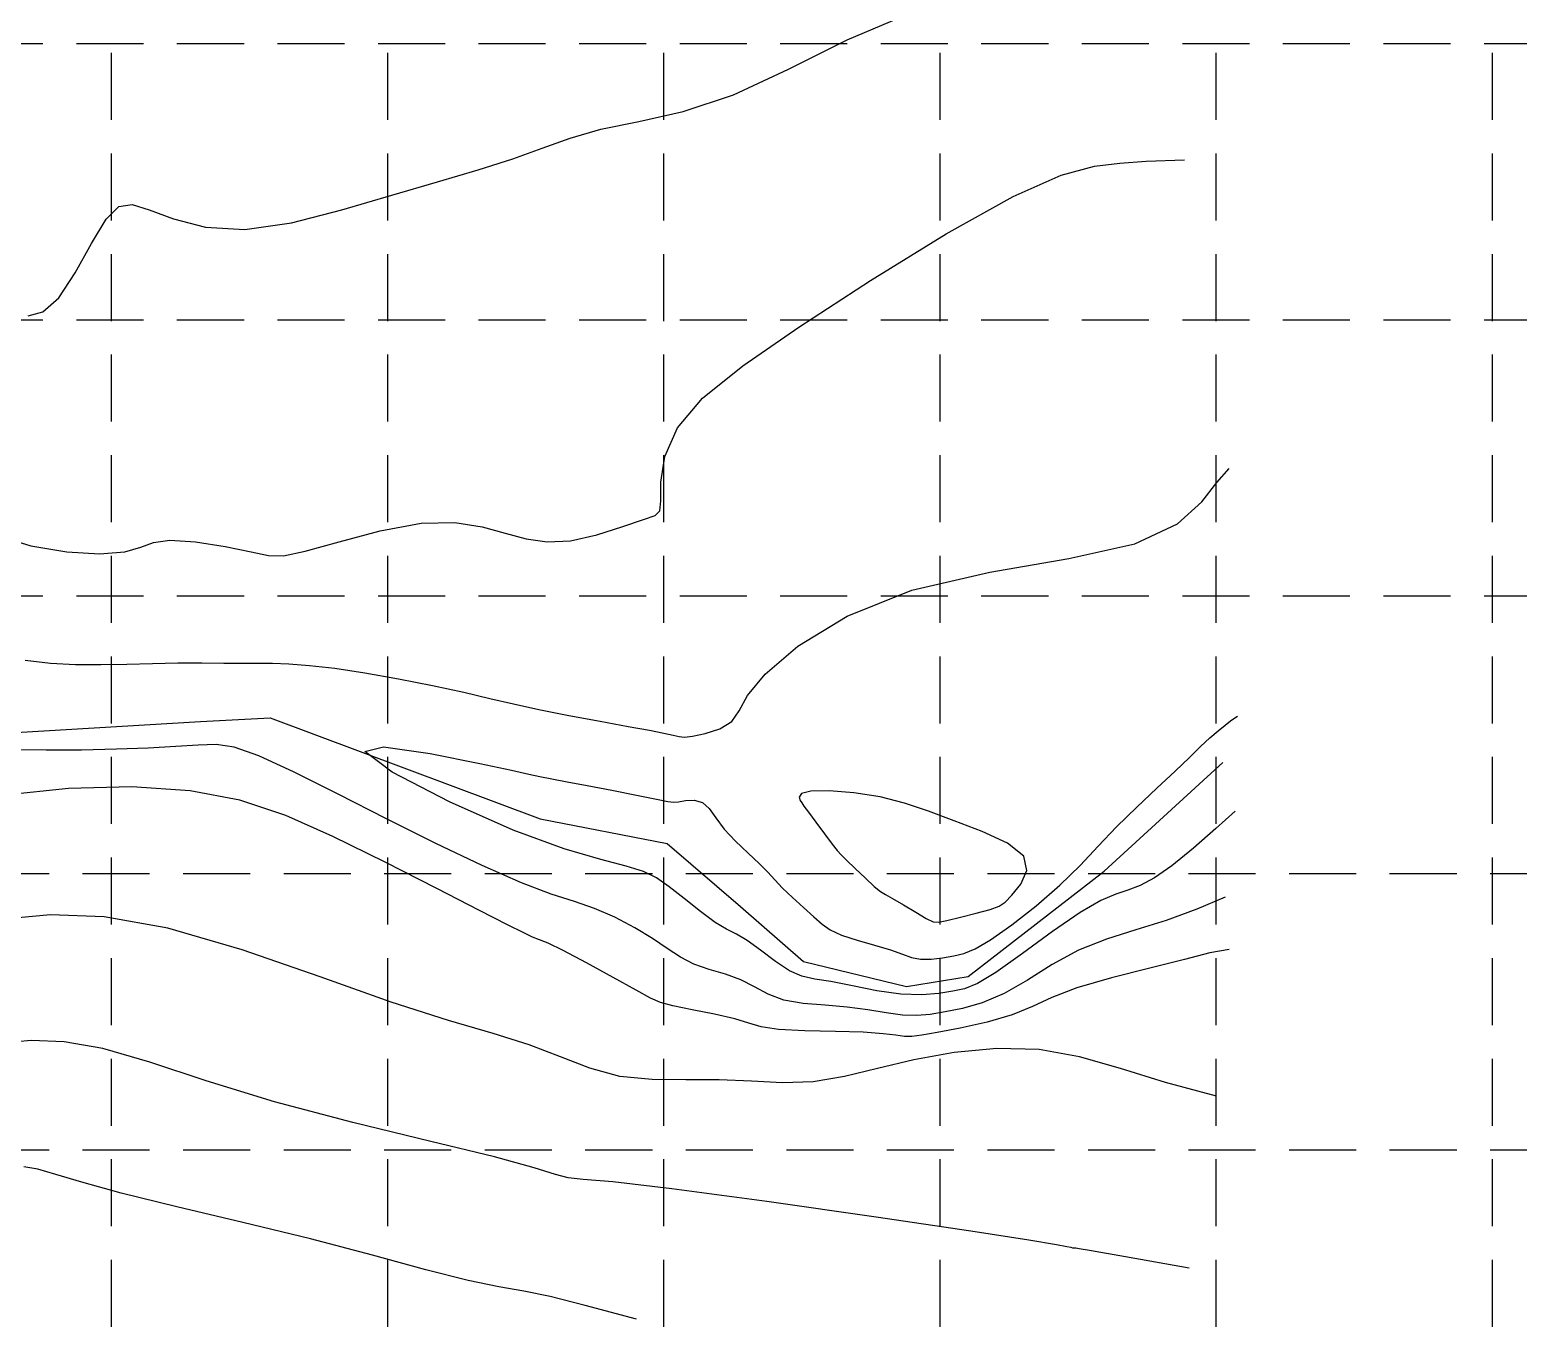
# Model space of a CAD drawing. Extents: x 3769 to 7071, y 3587 to 5652.
# Drawn here: x 6177.2 to 6454.8, y 3914.5 to 4158.8 of the extents above; entities that cross this region are included whole.
import ezdxf

# ---------------------------------------------------------------- set-up
doc = ezdxf.new("R2010")
doc.units = 0
doc.header["$LTSCALE"] = 100
doc.header["$MEASUREMENT"] = 0
doc.linetypes.add('HIDDEN', pattern=[0.375, 0.25, -0.125])
for name, color, linetype in [('EC', 43, 'CONTINUOUS'), ('GRID', 254, 'HIDDEN'), ('PC', 43, 'CONTINUOUS')]:
    doc.layers.add(name, color=color, linetype=linetype)

msp = doc.modelspace()

# ---------------------------------------------------------------- linework, layer by layer
at = {"layer": 'EC', "color": 44}
for p, q in [((6329.67, 4156.91, 698), (6340.99, 4161.68, 698)), ((6318.75, 4151.44, 698), (6329.67, 4156.91, 698)), ((6308.47, 4146.64, 698), (6318.75, 4151.44, 698)), ((6299.08, 4143.53, 698), (6308.47, 4146.64, 698)), ((6283.74, 4140.24, 698), (6290.78, 4141.67, 698)), ((6290.78, 4141.67, 698), (6299.08, 4143.53, 698)), ((6277.99, 4138.59, 698), (6283.74, 4140.24, 698)), ((6267.34, 4134.68, 698), (6272.81, 4136.69, 698)), ((6272.81, 4136.69, 698), (6277.99, 4138.59, 698)), ((6260.85, 4132.63, 698), (6267.34, 4134.68, 698)), ((6369.57, 4131.69, 696), (6375.76, 4133.37, 696)), ((6375.76, 4133.37, 696), (6380.54, 4133.92, 696)), ((6380.54, 4133.92, 696), (6385.42, 4134.28, 696)), ((6385.42, 4134.28, 696), (6392.57, 4134.51, 696)), ((6244.75, 4127.96, 698), (6253.29, 4130.44, 698)), ((6253.29, 4130.44, 698), (6260.85, 4132.63, 698)), ((6360.59, 4127.69, 696), (6369.57, 4131.69, 696)), ((6235.45, 4125.18, 698), (6244.75, 4127.96, 698)), ((6348.12, 4120.7, 696), (6360.59, 4127.69, 696)), ((6191.48, 4123.47, 698), (6193.84, 4125.83, 698)), ((6193.84, 4125.83, 698), (6196.3, 4126.22, 698)), ((6196.3, 4126.22, 698), (6199.52, 4125.23, 698)), ((6199.52, 4125.23, 698), (6204.03, 4123.54, 698)), ((6226.06, 4122.77, 698), (6235.45, 4125.18, 698)), ((6188.74, 4118.9, 698), (6191.48, 4123.47, 698)), ((6204.03, 4123.54, 698), (6209.97, 4122, 698)), ((6217.34, 4121.53, 698), (6226.06, 4122.77, 698)), ((6209.97, 4122, 698), (6217.34, 4121.53, 698)), ((6333.99, 4112, 696), (6348.12, 4120.7, 696)), ((6178.76, 3946.36, 702), (6176.12, 3946.83, 702)), ((6182.1, 3945.4, 702), (6178.76, 3946.36, 702)), ((6186.95, 3943.92, 702), (6182.1, 3945.4, 702)), ((6194.29, 3941.89, 702), (6186.95, 3943.92, 702)), ((6204.67, 3939.35, 702), (6194.29, 3941.89, 702)), ((6216.95, 3936.44, 702), (6204.67, 3939.35, 702)), ((6229.56, 3933.36, 702), (6216.95, 3936.44, 702)), ((6241.14, 3930.32, 702), (6229.56, 3933.36, 702)), ((6251.08, 3927.63, 702), (6241.14, 3930.32, 702)), ((6258.98, 3925.6, 702), (6251.08, 3927.63, 702)), ((6264.71, 3924.42, 702), (6258.98, 3925.6, 702)), ((6269.35, 3923.62, 702), (6264.71, 3924.42, 702)), ((6274.27, 3922.63, 702), (6269.35, 3923.62, 702)), ((6280.83, 3920.93, 702), (6274.27, 3922.63, 702)), ((6290.38, 3918.42, 702), (6280.83, 3920.93, 702))]:
    msp.add_line(p, q, dxfattribs=at)
at = {"layer": 'EC'}
for p, q in [((6185.7, 4113.44, 698), (6188.74, 4118.9, 698)), ((6182.62, 4108.78, 698), (6185.7, 4113.44, 698))]:
    msp.add_line(p, q, dxfattribs=at)
at = {"layer": 'EC', "color": 5}
for p, q in [((6320.67, 4103.35, 696), (6333.99, 4112, 696)), ((6179.69, 4106.22, 698), (6182.62, 4108.78, 698)), ((6176.91, 4105.46, 698), (6179.69, 4106.22, 698)), ((6310.18, 4096.11, 696), (6320.67, 4103.35, 696)), ((6302.71, 4090.07, 696), (6310.18, 4096.11, 696)), ((6297.99, 4084.57, 696), (6302.71, 4090.07, 696)), ((6295.65, 4079.22, 696), (6297.99, 4084.57, 696)), ((6294.91, 4074.45, 696), (6295.65, 4079.22, 696)), ((6398.58, 4074.4, 694), (6400.91, 4076.96, 694)), ((6294.89, 4070.95, 696), (6294.91, 4074.45, 696)), ((6395.82, 4070.75, 694), (6398.58, 4074.4, 694)), ((6294.75, 4069.1, 696), (6294.89, 4070.95, 696)), ((6391.28, 4066.65, 694), (6395.82, 4070.75, 694)), ((6242.6, 4065.37, 696), (6250.19, 4066.79, 696)), ((6250.19, 4066.79, 696), (6256.48, 4066.93, 696)), ((6256.48, 4066.93, 696), (6261.59, 4066.12, 696)), ((6287.83, 4066.16, 696), (6291.67, 4067.5, 696)), ((6291.67, 4067.5, 696), (6293.87, 4068.25, 696)), ((6293.87, 4068.25, 696), (6294.75, 4069.1, 696)), ((6383.31, 4062.95, 694), (6391.28, 4066.65, 694)), ((6170.84, 4064.63, 696), (6177.42, 4062.58, 696)), ((6234.9, 4063.33, 696), (6242.6, 4065.37, 696)), ((6261.59, 4066.12, 696), (6265.89, 4064.94, 696)), ((6265.89, 4064.94, 696), (6269.81, 4063.89, 696)), ((6269.81, 4063.89, 696), (6273.74, 4063.32, 696)), ((6278.07, 4063.52, 696), (6283, 4064.63, 696)), ((6283, 4064.63, 696), (6287.83, 4066.16, 696)), ((6177.42, 4062.58, 696), (6184.11, 4061.42, 696)), ((6184.11, 4061.42, 696), (6190.21, 4061.09, 696)), ((6190.21, 4061.09, 696), (6194.96, 4061.45, 696)), ((6194.96, 4061.45, 696), (6197.96, 4062.3, 696)), ((6197.96, 4062.3, 696), (6200.29, 4063.21, 696)), ((6200.29, 4063.21, 696), (6203.37, 4063.65, 696)), ((6203.37, 4063.65, 696), (6208.15, 4063.3, 696)), ((6208.15, 4063.3, 696), (6213.67, 4062.43, 696)), ((6213.67, 4062.43, 696), (6218.52, 4061.46, 696)), ((6218.52, 4061.46, 696), (6221.77, 4060.79, 696)), ((6224.57, 4060.73, 696), (6228.56, 4061.55, 696)), ((6228.56, 4061.55, 696), (6234.9, 4063.33, 696)), ((6273.74, 4063.32, 696), (6278.07, 4063.52, 696)), ((6371, 4060.19, 694), (6383.31, 4062.95, 694)), ((6221.77, 4060.79, 696), (6224.57, 4060.73, 696)), ((6356.27, 4057.65, 694), (6371, 4060.19, 694)), ((6341.75, 4054.29, 694), (6356.27, 4057.65, 694)), ((6329.64, 4049.44, 694), (6341.75, 4054.29, 694)), ((6320.48, 4043.85, 694), (6329.64, 4049.44, 694)), ((6314.35, 4038.63, 694), (6320.48, 4043.85, 694)), ((6176.35, 4041.23, 694), (6181.08, 4040.67, 694)), ((6181.08, 4040.67, 694), (6185.77, 4040.44, 694)), ((6185.77, 4040.44, 694), (6190.49, 4040.43, 694)), ((6190.49, 4040.43, 694), (6195.3, 4040.53, 694)), ((6195.3, 4040.53, 694), (6200.11, 4040.66, 694)), ((6200.11, 4040.66, 694), (6204.82, 4040.76, 694)), ((6204.82, 4040.76, 694), (6209.32, 4040.76, 694)), ((6209.32, 4040.76, 694), (6213.42, 4040.71, 694)), ((6213.42, 4040.71, 694), (6216.94, 4040.68, 694)), ((6216.94, 4040.68, 694), (6219.81, 4040.69, 694)), ((6219.81, 4040.69, 694), (6222.48, 4040.7, 694)), ((6222.48, 4040.7, 694), (6225.51, 4040.59, 694)), ((6225.51, 4040.59, 694), (6229.39, 4040.29, 694)), ((6229.39, 4040.29, 694), (6234.14, 4039.75, 694)), ((6234.14, 4039.75, 694), (6239.73, 4038.92, 694)), ((6239.73, 4038.92, 694), (6245.99, 4037.8, 694)), ((6245.99, 4037.8, 694), (6252.36, 4036.52, 694)), ((6252.36, 4036.52, 694), (6258.17, 4035.26, 694)), ((6311.1, 4034.64, 694), (6314.35, 4038.63, 694)), ((6258.17, 4035.26, 694), (6263.01, 4034.14, 694)), ((6263.01, 4034.14, 694), (6267.41, 4033.11, 694)), ((6309.52, 4031.82, 694), (6311.1, 4034.64, 694)), ((6209.09, 4029.81, 683.52), (6222.08, 4030.53, 683.52)), ((6209.09, 4029.81, 683.52), (6222.08, 4030.53, 683.52)), ((6222.08, 4030.53, 683.52), (6272.42, 4011.7, 683.52)), ((6222.08, 4030.53, 683.52), (6272.42, 4011.7, 683.52)), ((6267.41, 4033.11, 694), (6272.16, 4032.07, 694)), ((6272.16, 4032.07, 694), (6277.75, 4030.97, 694)), ((6277.75, 4030.97, 694), (6283.61, 4029.88, 694)), ((6308.15, 4029.85, 694), (6309.52, 4031.82, 694)), ((6401.79, 4030.4, 692), (6402.47, 4030.81, 692)), ((6174.63, 4027.79, 683.52), (6209.09, 4029.81, 683.52)), ((6174.63, 4027.79, 683.52), (6209.09, 4029.81, 683.52)), ((6283.61, 4029.88, 694), (6288.84, 4028.92, 694)), ((6288.84, 4028.92, 694), (6292.77, 4028.19, 694)), ((6292.77, 4028.19, 694), (6295.47, 4027.66, 694)), ((6303.19, 4027.56, 694), (6305.9, 4028.47, 694)), ((6305.9, 4028.47, 694), (6308.15, 4029.85, 694)), ((6397.31, 4026.78, 692), (6398.85, 4028.11, 692)), ((6398.85, 4028.11, 692), (6400.15, 4029.16, 692)), ((6400.15, 4029.16, 692), (6401.13, 4029.92, 692)), ((6401.13, 4029.92, 692), (6401.79, 4030.4, 692)), ((6204.44, 4025.15, 694), (6199.3, 4024.88, 694)), ((6208.64, 4025.41, 694), (6204.44, 4025.15, 694)), ((6211.97, 4025.51, 694), (6208.64, 4025.41, 694)), ((6215.35, 4025.02, 694), (6211.97, 4025.51, 694)), ((6219.92, 4023.43, 694), (6215.35, 4025.02, 694)), ((6239.72, 4024.22, 692), (6243.19, 4025.08, 692)), ((6243.19, 4025.08, 692), (6251.92, 4023.85, 692)), ((6295.47, 4027.66, 694), (6297.21, 4027.27, 694)), ((6297.21, 4027.27, 694), (6298.31, 4027, 694)), ((6298.31, 4027, 694), (6299.3, 4026.91, 694)), ((6299.3, 4026.91, 694), (6300.81, 4027.07, 694)), ((6300.81, 4027.07, 694), (6303.19, 4027.56, 694)), ((6393.48, 4023.13, 692), (6395.58, 4025.16, 692)), ((6395.58, 4025.16, 692), (6397.31, 4026.78, 692)), ((6180.26, 4024.45, 694), (6173.96, 4024.54, 694)), ((6186.9, 4024.49, 694), (6180.26, 4024.45, 694)), ((6193.39, 4024.64, 694), (6186.9, 4024.49, 694)), ((6199.3, 4024.88, 694), (6193.39, 4024.64, 694)), ((6226.52, 4020.4, 694), (6219.92, 4023.43, 694)), ((6244.79, 4020.36, 692), (6239.72, 4024.22, 692)), ((6251.92, 4023.85, 692), (6261.13, 4022, 692)), ((6377.56, 4001.92, 683.52), (6399.73, 4022.2, 683.52)), ((6377.56, 4001.92, 683.52), (6399.73, 4022.2, 683.52)), ((6390.8, 4020.57, 692), (6393.48, 4023.13, 692)), ((6234.71, 4016.3, 694), (6226.52, 4020.4, 694)), ((6255.49, 4014.84, 692), (6244.79, 4020.36, 692)), ((6261.13, 4022, 692), (6267.07, 4020.73, 692)), ((6267.07, 4020.73, 692), (6270.27, 4020.02, 692)), ((6270.27, 4020.02, 692), (6272.32, 4019.57, 692)), ((6272.32, 4019.57, 692), (6274.57, 4019.13, 692)), ((6387.42, 4017.41, 692), (6390.8, 4020.57, 692)), ((6184.42, 4017.34, 696), (6172.6, 4016.06, 696)), ((6196.24, 4017.64, 696), (6184.42, 4017.34, 696)), ((6207.11, 4016.92, 696), (6196.24, 4017.64, 696)), ((6216.43, 4015.13, 696), (6207.11, 4016.92, 696)), ((6274.57, 4019.13, 692), (6277.46, 4018.58, 692)), ((6277.46, 4018.58, 692), (6281.19, 4017.88, 692)), ((6281.19, 4017.88, 692), (6285.75, 4017, 692)), ((6285.75, 4017, 692), (6290.39, 4016.09, 692)), ((6322.86, 4016.83, 694), (6321.14, 4016.37, 694)), ((6326.31, 4016.89, 694), (6322.86, 4016.83, 694)), ((6322.86, 4016.83, 694), (6322.86, 4016.83, 694)), ((6330.9, 4016.53, 694), (6326.31, 4016.89, 694)), ((6383.65, 4013.84, 692), (6387.42, 4017.41, 692)), ((6224.96, 4012.29, 696), (6216.43, 4015.13, 696)), ((6243.78, 4011.69, 694), (6234.71, 4016.3, 694)), ((6267.38, 4009.59, 692), (6255.49, 4014.84, 692)), ((6290.39, 4016.09, 692), (6294.11, 4015.35, 692)), ((6294.11, 4015.35, 692), (6296.24, 4014.91, 692)), ((6296.24, 4014.91, 692), (6297.33, 4014.77, 692)), ((6297.33, 4014.77, 692), (6298.21, 4014.86, 692)), ((6298.21, 4014.86, 692), (6299.52, 4015.08, 692)), ((6299.52, 4015.08, 692), (6301.12, 4015.15, 692)), ((6301.12, 4015.15, 692), (6302.67, 4014.73, 692)), ((6302.67, 4014.73, 692), (6303.95, 4013.6, 692)), ((6321.14, 4016.37, 694), (6320.73, 4015.71, 694)), ((6320.73, 4015.71, 694), (6320.92, 4015.08, 694)), ((6320.92, 4015.08, 694), (6321.18, 4014.63, 694)), ((6321.18, 4014.63, 694), (6321.6, 4014.05, 694)), ((6321.6, 4014.05, 694), (6322.44, 4012.93, 694)), ((6335.8, 4015.75, 694), (6330.9, 4016.53, 694)), ((6340.37, 4014.58, 694), (6335.8, 4015.75, 694)), ((6344.82, 4013.08, 694), (6340.37, 4014.58, 694)), ((6379.92, 4010.16, 692), (6383.65, 4013.84, 692)), ((6233.77, 4008.4, 696), (6224.96, 4012.29, 696)), ((6252.98, 4007.11, 694), (6243.78, 4011.69, 694)), ((6272.42, 4011.7, 683.52), (6296.09, 4007.06, 683.52)), ((6272.42, 4011.7, 683.52), (6296.09, 4007.06, 683.52)), ((6303.95, 4013.6, 692), (6305.19, 4011.87, 692)), ((6305.19, 4011.87, 692), (6306.75, 4009.77, 692)), ((6322.44, 4012.93, 694), (6323.83, 4011.06, 694)), ((6323.83, 4011.06, 694), (6325.45, 4008.87, 694)), ((6349.59, 4011.31, 694), (6344.82, 4013.08, 694)), ((6354.82, 4009.34, 694), (6349.59, 4011.31, 694)), ((6402, 4013.13, 692), (6398.41, 4009.89, 692)), ((6243.52, 4003.62, 696), (6233.77, 4008.4, 696)), ((6276.88, 4006.08, 692), (6267.38, 4009.59, 692)), ((6306.75, 4009.77, 692), (6308.85, 4007.51, 692)), ((6325.45, 4008.87, 694), (6326.87, 4006.97, 694)), ((6359.57, 4007.14, 694), (6354.82, 4009.34, 694)), ((6376.49, 4006.56, 692), (6379.92, 4010.16, 692)), ((6398.41, 4009.89, 692), (6394.24, 4006.21, 692)), ((6261.6, 4002.98, 694), (6252.98, 4007.11, 694)), ((6283.71, 4004.07, 692), (6276.88, 4006.08, 692)), ((6296.09, 4007.06, 683.52), (6309.79, 3995.33, 683.52)), ((6296.09, 4007.06, 683.52), (6309.79, 3995.33, 683.52)), ((6308.85, 4007.51, 692), (6311.18, 4005.3, 692)), ((6326.87, 4006.97, 694), (6327.79, 4005.8, 694)), ((6327.79, 4005.8, 694), (6328.53, 4004.98, 694)), ((6362.63, 4004.69, 694), (6359.57, 4007.14, 694)), ((6373.09, 4002.99, 692), (6376.49, 4006.56, 692)), ((6394.24, 4006.21, 692), (6390.23, 4002.93, 692)), ((6253.13, 3998.72, 696), (6243.52, 4003.62, 696)), ((6268.93, 3999.75, 694), (6261.6, 4002.98, 694)), ((6288.44, 4002.87, 692), (6283.71, 4004.07, 692)), ((6291.66, 4001.85, 692), (6288.44, 4002.87, 692)), ((6311.18, 4005.3, 692), (6313.28, 4003.33, 692)), ((6313.28, 4003.33, 692), (6314.85, 4001.72, 692)), ((6328.53, 4004.98, 694), (6329.56, 4003.98, 694)), ((6329.56, 4003.98, 694), (6331.18, 4002.42, 694)), ((6363.19, 4002.03, 694), (6362.63, 4004.69, 694)), ((6369.3, 3999.31, 692), (6373.09, 4002.99, 692)), ((6390.23, 4002.93, 692), (6386.96, 4000.66, 692)), ((6294.09, 4000.66, 692), (6291.66, 4001.85, 692)), ((6296.44, 3999.03, 692), (6294.09, 4000.66, 692)), ((6314.85, 4001.72, 692), (6316.15, 4000.29, 692)), ((6316.15, 4000.29, 692), (6317.59, 3998.78, 692)), ((6331.18, 4002.42, 694), (6333.06, 4000.62, 694)), ((6333.06, 4000.62, 694), (6334.72, 3999.09, 694)), ((6352.24, 3982.27, 683.52), (6377.56, 4001.92, 683.52)), ((6352.24, 3982.27, 683.52), (6377.56, 4001.92, 683.52)), ((6362.04, 3999.48, 694), (6363.19, 4002.03, 694)), ((6386.96, 4000.66, 692), (6384.33, 3999.25, 692)), ((6261.1, 3994.58, 696), (6253.13, 3998.72, 696)), ((6274.49, 3997.66, 694), (6268.93, 3999.75, 694)), ((6278.79, 3996.28, 694), (6274.49, 3997.66, 694)), ((6299.27, 3996.8, 692), (6296.44, 3999.03, 692)), ((6317.59, 3998.78, 692), (6319.45, 3997.01, 692)), ((6334.72, 3999.09, 694), (6335.85, 3998.16, 694)), ((6335.85, 3998.16, 694), (6336.8, 3997.55, 694)), ((6336.8, 3997.55, 694), (6338.12, 3996.81, 694)), ((6359.15, 3996.15, 694), (6360.39, 3997.44, 694)), ((6360.39, 3997.44, 694), (6362.04, 3999.48, 694)), ((6364.88, 3995.49, 692), (6369.3, 3999.31, 692)), ((6379.75, 3997.61, 692), (6376.97, 3996.44, 692)), ((6382.03, 3998.36, 692), (6379.75, 3997.61, 692)), ((6384.33, 3999.25, 692), (6382.03, 3998.36, 692)), ((6266.34, 3991.89, 696), (6261.1, 3994.58, 696)), ((6282.55, 3994.99, 694), (6278.79, 3996.28, 694)), ((6286.35, 3993.33, 694), (6282.55, 3994.99, 694)), ((6302.28, 3994.4, 692), (6299.27, 3996.8, 692)), ((6305.02, 3992.38, 692), (6302.28, 3994.4, 692)), ((6309.79, 3995.33, 683.52), (6321.51, 3985.08, 683.52)), ((6309.79, 3995.33, 683.52), (6321.51, 3985.08, 683.52)), ((6319.45, 3997.01, 692), (6321.52, 3995.14, 692)), ((6321.52, 3995.14, 692), (6323.42, 3993.43, 692)), ((6338.12, 3996.81, 694), (6340.14, 3995.62, 694)), ((6340.14, 3995.62, 694), (6342.44, 3994.25, 694)), ((6353.72, 3994.08, 694), (6356.31, 3994.79, 694)), ((6356.31, 3994.79, 694), (6357.99, 3995.39, 694)), ((6357.99, 3995.39, 694), (6359.15, 3996.15, 694)), ((6360.35, 3991.93, 692), (6364.88, 3995.49, 692)), ((6376.97, 3996.44, 692), (6373.14, 3994.23, 692)), ((6394.85, 3994.81, 694), (6389.13, 3992.71, 694)), ((6400.15, 3997.07, 694), (6394.85, 3994.81, 694)), ((6181.11, 3993.79, 698), (6172.38, 3992.95, 698)), ((6191.1, 3993.42, 698), (6181.11, 3993.79, 698)), ((6202.95, 3991.32, 698), (6191.1, 3993.42, 698)), ((6269.34, 3990.4, 696), (6266.34, 3991.89, 696)), ((6290.06, 3991.39, 694), (6286.35, 3993.33, 694)), ((6307.16, 3991.11, 692), (6305.02, 3992.38, 692)), ((6323.42, 3993.43, 692), (6324.97, 3992.07, 692)), ((6324.97, 3992.07, 692), (6326.52, 3990.98, 692)), ((6342.44, 3994.25, 694), (6344.42, 3993.1, 694)), ((6344.42, 3993.1, 694), (6345.68, 3992.49, 694)), ((6345.68, 3992.49, 694), (6346.72, 3992.4, 694)), ((6346.72, 3992.4, 694), (6348.26, 3992.71, 694)), ((6348.26, 3992.71, 694), (6350.77, 3993.33, 694)), ((6350.77, 3993.33, 694), (6353.72, 3994.08, 694)), ((6356.4, 3989.12, 692), (6360.35, 3991.93, 692)), ((6373.14, 3994.23, 692), (6367.98, 3990.66, 692)), ((6389.13, 3992.71, 694), (6383.47, 3990.96, 694)), ((6216.84, 3987.25, 698), (6202.95, 3991.32, 698)), ((6271.01, 3989.64, 696), (6269.34, 3990.4, 696)), ((6272.26, 3989.15, 696), (6271.01, 3989.64, 696)), ((6273.88, 3988.47, 696), (6272.26, 3989.15, 696)), ((6293.37, 3989.39, 694), (6290.06, 3991.39, 694)), ((6296.12, 3987.53, 694), (6293.37, 3989.39, 694)), ((6309.01, 3990.19, 692), (6307.16, 3991.11, 692)), ((6311.02, 3989.01, 692), (6309.01, 3990.19, 692)), ((6313.51, 3987.18, 692), (6311.02, 3989.01, 692)), ((6326.52, 3990.98, 692), (6328.59, 3990.02, 692)), ((6328.59, 3990.02, 692), (6331.5, 3989.06, 692)), ((6331.5, 3989.06, 692), (6334.78, 3988.12, 692)), ((6353.53, 3987.43, 692), (6356.4, 3989.12, 692)), ((6367.98, 3990.66, 692), (6362.35, 3986.56, 692)), ((6378.02, 3989.27, 694), (6372.81, 3987.21, 694)), ((6383.47, 3990.96, 694), (6378.02, 3989.27, 694)), ((6231.36, 3982.2, 698), (6216.84, 3987.25, 698)), ((6276.67, 3987.11, 696), (6273.88, 3988.47, 696)), ((6281.04, 3984.82, 696), (6276.67, 3987.11, 696)), ((6298.55, 3985.91, 694), (6296.12, 3987.53, 694)), ((6316.27, 3985.09, 692), (6313.51, 3987.18, 692)), ((6334.78, 3988.12, 692), (6337.76, 3987.23, 692)), ((6337.76, 3987.23, 692), (6339.97, 3986.44, 692)), ((6339.97, 3986.44, 692), (6341.68, 3985.83, 692)), ((6347.45, 3985.76, 692), (6349.53, 3986.12, 692)), ((6349.53, 3986.12, 692), (6351.42, 3986.57, 692)), ((6351.42, 3986.57, 692), (6353.53, 3987.43, 692)), ((6362.35, 3986.56, 692), (6357.41, 3983.05, 692)), ((6372.81, 3987.21, 694), (6367.9, 3984.52, 694)), ((6397.27, 3986.72, 696), (6392.58, 3985.45, 696)), ((6400.88, 3987.33, 696), (6397.27, 3986.72, 696)), ((6286.03, 3982.12, 696), (6281.04, 3984.82, 696)), ((6301.07, 3984.59, 694), (6298.55, 3985.91, 694)), ((6303.94, 3983.6, 694), (6301.07, 3984.59, 694)), ((6306.97, 3982.72, 694), (6303.94, 3983.6, 694)), ((6318.91, 3983.34, 692), (6316.27, 3985.09, 692)), ((6321.22, 3982.34, 692), (6318.91, 3983.34, 692)), ((6321.51, 3985.08, 683.52), (6340.75, 3980.41, 683.52)), ((6321.51, 3985.08, 683.52), (6340.75, 3980.41, 683.52)), ((6341.68, 3985.83, 692), (6343.34, 3985.51, 692)), ((6343.34, 3985.51, 692), (6345.31, 3985.51, 692)), ((6345.31, 3985.51, 692), (6347.45, 3985.76, 692)), ((6367.9, 3984.52, 694), (6363.27, 3981.62, 694)), ((6386.12, 3983.84, 696), (6378.93, 3982.05, 696)), ((6392.58, 3985.45, 696), (6386.12, 3983.84, 696)), ((6244.64, 3977.49, 698), (6231.36, 3982.2, 698)), ((6290.31, 3979.75, 696), (6286.03, 3982.12, 696)), ((6309.86, 3981.69, 694), (6306.97, 3982.72, 694)), ((6312.41, 3980.37, 694), (6309.86, 3981.69, 694)), ((6323.61, 3981.82, 692), (6321.22, 3982.34, 692)), ((6326.62, 3981.33, 692), (6323.61, 3981.82, 692)), ((6330.63, 3980.53, 692), (6326.62, 3981.33, 692)), ((6335.19, 3979.64, 692), (6330.63, 3980.53, 692)), ((6340.75, 3980.41, 683.52), (6352.24, 3982.27, 683.52)), ((6340.75, 3980.41, 683.52), (6352.24, 3982.27, 683.52)), ((6353.97, 3980.97, 692), (6351.56, 3979.99, 692)), ((6357.41, 3983.05, 692), (6353.97, 3980.97, 692)), ((6363.27, 3981.62, 694), (6358.92, 3979.1, 694)), ((6378.93, 3982.05, 696), (6372.49, 3980.19, 696)), ((6292.97, 3978.26, 696), (6290.31, 3979.75, 696)), ((6294.82, 3977.42, 696), (6292.97, 3978.26, 696)), ((6314.94, 3978.99, 694), (6312.41, 3980.37, 694)), ((6317.87, 3977.87, 694), (6314.94, 3978.99, 694)), ((6321.48, 3977.24, 694), (6317.87, 3977.87, 694)), ((6339.67, 3979.02, 692), (6335.19, 3979.64, 692)), ((6343.56, 3978.89, 692), (6339.67, 3979.02, 692)), ((6346.78, 3979.14, 692), (6343.56, 3978.89, 692)), ((6349.39, 3979.54, 692), (6346.78, 3979.14, 692)), ((6351.56, 3979.99, 692), (6349.39, 3979.54, 692)), ((6358.92, 3979.1, 694), (6354.85, 3977.37, 694)), ((6367.82, 3978.39, 696), (6364.2, 3976.69, 696)), ((6372.49, 3980.19, 696), (6367.82, 3978.39, 696)), ((6255.3, 3974.09, 698), (6244.64, 3977.49, 698)), ((6297.13, 3976.81, 696), (6294.82, 3977.42, 696)), ((6300.73, 3976.08, 696), (6297.13, 3976.81, 696)), ((6304.94, 3975.25, 696), (6300.73, 3976.08, 696)), ((6308.7, 3974.38, 696), (6304.94, 3975.25, 696)), ((6325.53, 3976.92, 694), (6321.48, 3977.24, 694)), ((6329.64, 3976.6, 694), (6325.53, 3976.92, 694)), ((6333.49, 3976.08, 694), (6329.64, 3976.6, 694)), ((6336.96, 3975.49, 694), (6333.49, 3976.08, 694)), ((6340.01, 3975.07, 694), (6336.96, 3975.49, 694)), ((6342.66, 3975, 694), (6340.01, 3975.07, 694)), ((6345.17, 3975.23, 694), (6342.66, 3975, 694)), ((6347.91, 3975.69, 694), (6345.17, 3975.23, 694)), ((6351.15, 3976.33, 694), (6347.91, 3975.69, 694)), ((6354.85, 3977.37, 694), (6351.15, 3976.33, 694)), ((6360.44, 3975.14, 696), (6355.74, 3973.78, 696)), ((6364.2, 3976.69, 696), (6360.44, 3975.14, 696)), ((6263.62, 3971.66, 698), (6255.3, 3974.09, 698)), ((6311.31, 3973.57, 696), (6308.7, 3974.38, 696)), ((6313.62, 3972.88, 696), (6311.31, 3973.57, 696)), ((6316.83, 3972.39, 696), (6313.62, 3972.88, 696)), ((6321.74, 3972.14, 696), (6316.83, 3972.39, 696)), ((6350.73, 3972.67, 696), (6346.43, 3971.84, 696)), ((6355.74, 3973.78, 696), (6350.73, 3972.67, 696)), ((6270.36, 3969.56, 698), (6263.62, 3971.66, 698)), ((6276.21, 3967.3, 698), (6270.36, 3969.56, 698)), ((6327.46, 3972.02, 696), (6321.74, 3972.14, 696)), ((6332.67, 3971.88, 696), (6327.46, 3972.02, 696)), ((6336.35, 3971.62, 696), (6332.67, 3971.88, 696)), ((6338.74, 3971.33, 696), (6336.35, 3971.62, 696)), ((6340.35, 3971.12, 696), (6338.74, 3971.33, 696)), ((6341.75, 3971.1, 696), (6340.35, 3971.12, 696)), ((6343.56, 3971.33, 696), (6341.75, 3971.1, 696)), ((6346.43, 3971.84, 696), (6343.56, 3971.33, 696)), ((6281.68, 3965.18, 698), (6276.21, 3967.3, 698)), ((6342.07, 3966.75, 698), (6335.3, 3965.12, 698)), ((6349.62, 3968.11, 698), (6342.07, 3966.75, 698)), ((6357.59, 3968.86, 698), (6349.62, 3968.11, 698)), ((6365.48, 3968.66, 698), (6357.59, 3968.86, 698)), ((6373, 3967.3, 698), (6365.48, 3968.66, 698)), ((6380.63, 3965.12, 698), (6373, 3967.3, 698)), ((6287.25, 3963.66, 698), (6281.68, 3965.18, 698)), ((6335.3, 3965.12, 698), (6329.16, 3963.62, 698)), ((6389.03, 3962.54, 698), (6380.63, 3965.12, 698)), ((6293.27, 3963.06, 698), (6287.25, 3963.66, 698)), ((6299.56, 3963.03, 698), (6293.27, 3963.06, 698)), ((6305.82, 3963.04, 698), (6299.56, 3963.03, 698)), ((6311.82, 3962.75, 698), (6305.82, 3963.04, 698)), ((6317.62, 3962.47, 698), (6311.82, 3962.75, 698)), ((6323.35, 3962.65, 698), (6317.62, 3962.47, 698)), ((6329.16, 3963.62, 698), (6323.35, 3962.65, 698)), ((6398.53, 3959.96, 698), (6389.03, 3962.54, 698))]:
    msp.add_line(p, q, dxfattribs=at)
at = {"layer": 'GRID', "color": 252, "linetype": 'HIDDEN', "ltscale": 0.5}
for p, q in [((6192.43, 5598.22), (6192.43, 3795.49)), ((6243.93, 5598.22), (6243.93, 3795.49)), ((6295.43, 5598.22), (6295.43, 3795.49)), ((6346.93, 5598.22), (6346.93, 3795.49)), ((6398.43, 5598.22), (6398.43, 3795.49)), ((6449.93, 5598.22), (6449.93, 3795.49)), ((3823.43, 4156.22), (7016.43, 4156.22)), ((3823.43, 4104.72), (7016.43, 4104.72)), ((3823.43, 4053.22), (7016.43, 4053.22)), ((3824.58, 4001.49), (7017.58, 4001.49)), ((3824.58, 3949.99), (7017.58, 3949.99))]:
    msp.add_line(p, q, dxfattribs=at)
at = {"layer": 'PC', "color": 43}
for p, q in [((6177.5, 3970.35, 700), (6172.16, 3969.84, 700)), ((6183.61, 3970.13, 700), (6177.5, 3970.35, 700)), ((6190.86, 3968.84, 700), (6183.61, 3970.13, 700)), ((6199.6, 3966.3, 700), (6190.86, 3968.84, 700)), ((6210.15, 3962.84, 700), (6199.6, 3966.3, 700)), ((6222.84, 3958.94, 700), (6210.15, 3962.84, 700)), ((6237.49, 3955.06, 700), (6222.84, 3958.94, 700)), ((6363.56, 3933.12, 700), (6352.74, 3934.79, 700)), ((6368.71, 3932.27, 700), (6363.56, 3933.12, 700)), ((6370.63, 3931.9, 700), (6368.71, 3932.27, 700)), ((6371.44, 3931.74, 700), (6370.63, 3931.9, 700)), ((6371.76, 3931.67, 700), (6371.44, 3931.74, 700)), ((6371.87, 3931.67, 700), (6371.76, 3931.67, 700)), ((6372.32, 3931.62, 700), (6371.87, 3931.67, 700)), ((6372.93, 3931.52, 700), (6372.32, 3931.62, 700)), ((6374.88, 3931.2, 700), (6372.93, 3931.52, 700)), ((6381.57, 3930.04, 700), (6374.88, 3931.2, 700)), ((6393.46, 3927.91, 700), (6381.57, 3930.04, 700))]:
    msp.add_line(p, q, dxfattribs=at)
at = {"layer": 'PC', "color": 44}
for p, q in [((6252.04, 3951.52, 700), (6237.49, 3955.06, 700)), ((6263.92, 3948.64, 700), (6252.04, 3951.52, 700)), ((6271.3, 3946.63, 700), (6263.92, 3948.64, 700)), ((6275.28, 3945.4, 700), (6271.3, 3946.63, 700)), ((6277.66, 3944.77, 700), (6275.28, 3945.4, 700)), ((6280.4, 3944.47, 700), (6277.66, 3944.77, 700)), ((6285.96, 3943.99, 700), (6280.4, 3944.47, 700)), ((6296.97, 3942.73, 700), (6285.96, 3943.99, 700)), ((6314.7, 3940.34, 700), (6296.97, 3942.73, 700)), ((6335.09, 3937.41, 700), (6314.7, 3940.34, 700)), ((6352.74, 3934.79, 700), (6335.09, 3937.41, 700))]:
    msp.add_line(p, q, dxfattribs=at)

doc.saveas('drawing.dxf')
